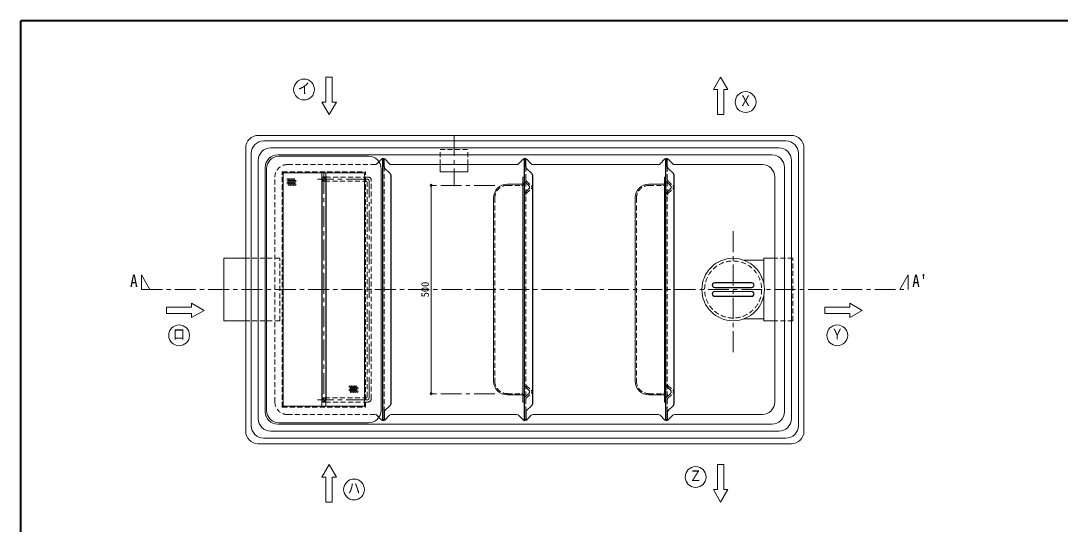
# Model space of a CAD drawing. Units: millimetres at full size, sheet at 1:10; details may follow other scales. Extents: x -2058 to 1992, y -1332 to 1478.
# Drawn here: x -2058 to 437, y 269 to 1478 of the extents above; entities that cross this region are included whole.
import ezdxf
from ezdxf.enums import TextEntityAlignment as Align

# ---------------------------------------------------------------- set-up
doc = ezdxf.new("R2010")
doc.units = ezdxf.units.MM
doc.header["$LTSCALE"] = 10
doc.header["$PDMODE"] = 32
doc.header["$PDSIZE"] = 5
doc.linetypes.add('CHAIN1', pattern=[8, 5, -1, 1, -1])
doc.linetypes.add('DASHED1', pattern=[1.8, 1.2, -0.6])
doc.layers.add('0-0____1', color=7, linetype='Continuous', lineweight=9)
doc.styles.add('ＭＳ ゴシック', font='')
doc.styles.get('ＭＳ ゴシック').set_extended_font_data('MS Gothic')

msp = doc.modelspace()

# ---------------------------------------------------------------- linework, layer by layer
at = {"layer": '0-0____1', "color": 1, "lineweight": 40}
for p in [(-2057.75, -1332.46), (1992.25, 1477.54)]:
    msp.add_line(p, (-2057.75, 1477.54), dxfattribs=at)
at = {"layer": '0-0____1', "color": 4}
for p, q in [((-1325.25, 1282.54), (-1325.25, 1342.54)), ((-1310.25, 1342.54), (-1325.25, 1342.54)), ((-1310.25, 1282.54), (-1310.25, 1342.54)), ((-395.25, 1312.54), (-377.75, 1342.54)), ((-377.75, 1342.54), (-360.25, 1312.54)), ((-385.25, 1312.54), (-395.25, 1312.54)), ((-385.25, 1312.54), (-385.25, 1252.54)), ((-370.25, 1312.54), (-370.25, 1252.54)), ((-360.25, 1312.54), (-370.25, 1312.54)), ((-1335.25, 1282.54), (-1317.75, 1252.54)), ((-1325.25, 1282.54), (-1335.25, 1282.54)), ((-1317.75, 1252.54), (-1300.25, 1282.54)), ((-1300.25, 1282.54), (-1310.25, 1282.54)), ((-370.25, 1252.54), (-385.25, 1252.54)), ((-1474.53, 1189.33), (-220.96, 1189.33)), ((-1504.53, 505.76), (-1504.53, 1159.33)), ((-1440.96, 1155.76), (-254.53, 1155.76)), ((-190.96, 1159.33), (-190.96, 505.76)), ((-1470.96, 539.33), (-1470.96, 1125.76)), ((-224.53, 1125.76), (-224.53, 539.33)), ((-852.75, 1102.54), (-852.75, 562.54)), ((-852.75, 1102.54), (-849.75, 1102.54)), ((-512.75, 1102.54), (-512.75, 562.54)), ((-512.75, 1102.54), (-509.75, 1102.54)), ((-1072.75, 1082.54), (-1072.75, 582.54)), ((-855.75, 1085.54), (-889.75, 1085.54)), ((-515.75, 1085.54), (-549.75, 1085.54)), ((-922.75, 1052.54), (-922.75, 612.54)), ((-582.75, 1052.54), (-582.75, 612.54)), ((-321.08, 902.64), (-274.25, 902.64)), ((-274.25, 908.04), (-274.25, 847.47)), ((-247.75, 908.04), (-274.25, 908.04)), ((-391.5, 849.42), (-304, 849.42)), ((-391.5, 836.92), (-304, 836.92)), ((-391.5, 828.17), (-304, 828.17)), ((-1647.75, 800.04), (-1617.75, 782.54)), ((-1647.75, 790.04), (-1647.75, 800.04)), ((-391.5, 815.67), (-304, 815.67)), ((-274.25, 817.62), (-274.25, 757.04)), ((-67.75, 800.04), (-37.75, 782.54)), ((-67.75, 790.04), (-67.75, 800.04)), ((-1647.75, 790.04), (-1707.75, 790.04)), ((-1707.75, 775.04), (-1707.75, 790.04)), ((-1647.75, 775.04), (-1707.75, 775.04)), ((-1617.75, 782.54), (-1647.75, 765.04)), ((-1647.75, 765.04), (-1647.75, 775.04)), ((-67.75, 790.04), (-127.75, 790.04)), ((-127.75, 775.04), (-127.75, 790.04)), ((-67.75, 775.04), (-127.75, 775.04)), ((-37.75, 782.54), (-67.75, 765.04)), ((-67.75, 765.04), (-67.75, 775.04)), ((-321.08, 762.44), (-274.25, 762.44)), ((-247.75, 757.04), (-274.25, 757.04)), ((-855.75, 579.54), (-889.75, 579.54)), ((-515.75, 579.54), (-549.75, 579.54)), ((-852.75, 562.54), (-849.75, 562.54)), ((-512.75, 562.54), (-509.75, 562.54)), ((-1440.96, 509.33), (-254.53, 509.33)), ((-1474.53, 475.76), (-220.96, 475.76)), ((-1335.25, 382.54), (-1317.75, 412.54)), ((-1317.75, 412.54), (-1300.25, 382.54)), ((-385.25, 412.54), (-370.25, 412.54)), ((-385.25, 352.54), (-385.25, 412.54)), ((-370.25, 352.54), (-370.25, 412.54)), ((-1325.25, 382.54), (-1335.25, 382.54)), ((-1325.25, 382.54), (-1325.25, 322.54)), ((-1310.25, 382.54), (-1310.25, 322.54)), ((-1300.25, 382.54), (-1310.25, 382.54)), ((-395.25, 352.54), (-385.25, 352.54)), ((-377.75, 322.54), (-395.25, 352.54)), ((-360.25, 352.54), (-377.75, 322.54)), ((-370.25, 352.54), (-360.25, 352.54)), ((-1310.25, 322.54), (-1325.25, 322.54))]:
    msp.add_line(p, q, dxfattribs=at)
at = {"layer": '0-0____1', "lineweight": 18}
for p, q in [((-207.75, 1202.54), (-1487.75, 1202.54)), ((-1517.75, 492.54), (-1517.75, 1172.54)), ((-1222.75, 1152.54), (-1437.75, 1152.54)), ((-177.75, 492.54), (-177.75, 1172.54)), ((-1197.88, 1139.34), (-1191.32, 1146.04)), ((-1172.43, 1134.05), (-1184.17, 1146.04)), ((-866.64, 1132.54), (-1168.85, 1132.54)), ((-1051.25, 1132.54), (-1051.25, 1115.32)), ((-984.25, 1132.54), (-984.25, 1115.32)), ((-863.06, 1134.05), (-851.32, 1146.04)), ((-832.43, 1134.05), (-844.17, 1146.04)), ((-526.64, 1132.54), (-828.85, 1132.54)), ((-523.06, 1134.05), (-511.32, 1146.04)), ((-492.43, 1134.05), (-504.17, 1146.04)), ((-277.75, 1132.54), (-488.85, 1132.54)), ((-1467.75, 542.54), (-1467.75, 1122.54)), ((-1427.75, 552.54), (-1427.75, 1112.54)), ((-1427.75, 1112.54), (-1232.75, 1112.54)), ((-1335.25, 1112.54), (-1335.25, 1097.54)), ((-1325.25, 1112.54), (-1325.25, 1097.54)), ((-1192.75, 542.54), (-1192.75, 1122.54)), ((-1051.25, 1115.32), (-984.25, 1115.32)), ((-247.75, 562.54), (-247.75, 1102.54)), ((-1517.75, 908.04), (-1570.08, 908.04)), ((-391.5, 848.79), (-304, 848.79)), ((-391.5, 837.54), (-304, 837.54)), ((-391.5, 827.54), (-304, 827.54)), ((-391.5, 816.29), (-304, 816.29)), ((-1335.25, 552.54), (-1335.25, 567.54)), ((-1325.25, 552.54), (-1325.25, 567.54)), ((-1197.88, 525.75), (-1191.32, 519.05)), ((-1172.43, 531.04), (-1184.17, 519.05)), ((-1168.85, 532.54), (-866.64, 532.54)), ((-863.06, 531.04), (-851.32, 519.05)), ((-832.43, 531.04), (-844.17, 519.05)), ((-828.85, 532.54), (-526.64, 532.54)), ((-523.06, 531.04), (-511.32, 519.05)), ((-492.43, 531.04), (-504.17, 519.05)), ((-488.85, 532.54), (-277.75, 532.54)), ((-1437.75, 512.54), (-1222.75, 512.54)), ((-1487.75, 462.54), (-207.75, 462.54))]:
    msp.add_line(p, q, dxfattribs=at)
at = {"layer": '0-0____1', "color": 4, "linetype": 'CHAIN1'}
for p, q in [((-1017.75, 1203.32), (-1017.75, 1080.32)), ((-1330.25, 1112.54), (-1330.25, 552.54)), ((-1226.5, 1097.54), (-1345.25, 1097.54)), ((-1221.5, 572.54), (-1221.5, 1092.54)), ((-919.75, 1082.54), (-1072.75, 1082.54)), ((-347.75, 682.54), (-347.75, 982.54)), ((-1767.75, 832.54), (72.25, 832.54)), ((-919.75, 582.54), (-1072.75, 582.54)), ((-1226.5, 567.54), (-1345.25, 567.54))]:
    msp.add_line(p, q, dxfattribs=at)
at = {"layer": '0-0____1', "color": 3, "lineweight": 18}
for p, q in [((-237.75, 1172.54), (-1457.75, 1172.54)), ((-1487.75, 522.54), (-1487.75, 1142.54)), ((-207.75, 522.54), (-207.75, 1142.54)), ((-1457.75, 492.54), (-237.75, 492.54))]:
    msp.add_line(p, q, dxfattribs=at)
at = {"layer": '0-0____1', "color": 4, "linetype": 'DASHED1'}
for p, q in [((-984.25, 1132.54), (-984.25, 1168.32)), ((-1206.64, 1132.54), (-1417.75, 1132.54)), ((-1203.06, 1134.05), (-1197.88, 1139.34)), ((-1447.75, 562.54), (-1447.75, 1102.54)), ((-1430.25, 550.04), (-1430.25, 1115.04)), ((-1430.25, 1115.04), (-1230.25, 1115.04)), ((-1429.25, 551.04), (-1429.25, 1114.04)), ((-1429.25, 1114.04), (-1231.25, 1114.04)), ((-1224, 1102.54), (-1322.75, 1102.54)), ((-1231.25, 551.04), (-1231.25, 1114.04)), ((-1230.25, 550.04), (-1230.25, 1115.04)), ((-1327.75, 1092.54), (-1229, 1092.54)), ((-1226.5, 575.04), (-1226.5, 1090.04)), ((-1216.5, 570.04), (-1216.5, 1095.04)), ((-889.75, 1082.54), (-855.75, 1082.54)), ((-847.04, 1090.5), (-838.32, 1081.96)), ((-847.04, 1065.59), (-838.32, 1074.13)), ((-844.24, 1093.36), (-832.25, 1081.62)), ((-844.24, 1062.73), (-832.25, 1074.47)), ((-549.75, 1082.54), (-515.75, 1082.54)), ((-507.04, 1090.5), (-498.32, 1081.96)), ((-507.04, 1065.59), (-498.32, 1074.13)), ((-504.24, 1093.36), (-492.25, 1081.62)), ((-504.24, 1062.73), (-492.25, 1074.47)), ((-919.75, 1052.54), (-919.75, 612.54)), ((-579.75, 1052.54), (-579.75, 612.54)), ((-1436.08, 908.04), (-1517.75, 908.04)), ((-1436.08, 757.04), (-1436.08, 908.04)), ((-204.25, 908.04), (-247.75, 908.04)), ((-204.25, 757.04), (-204.25, 908.04)), ((-1436.08, 757.04), (-1517.75, 757.04)), ((-204.25, 757.04), (-247.75, 757.04)), ((-847.04, 599.5), (-838.32, 590.96)), ((-844.24, 602.36), (-832.25, 590.62)), ((-507.04, 599.5), (-498.32, 590.96)), ((-504.24, 602.36), (-492.25, 590.62)), ((-889.75, 582.54), (-855.75, 582.54)), ((-847.04, 574.59), (-838.32, 583.13)), ((-844.24, 571.73), (-832.25, 583.47)), ((-549.75, 582.54), (-515.75, 582.54)), ((-507.04, 574.59), (-498.32, 583.13)), ((-504.24, 571.73), (-492.25, 583.47)), ((-1430.25, 550.04), (-1230.25, 550.04)), ((-1429.25, 551.04), (-1231.25, 551.04)), ((-1327.75, 572.54), (-1229, 572.54)), ((-1224, 562.54), (-1322.75, 562.54)), ((-1417.75, 532.54), (-1206.64, 532.54)), ((-1203.06, 531.04), (-1197.88, 525.75))]:
    msp.add_line(p, q, dxfattribs=at)
at = {"layer": '0-0____1', "color": 5, "lineweight": 25}
for p, q in [((-1189.75, 1145.54), (-1189.75, 519.54)), ((-1185.75, 1145.54), (-1189.75, 1145.54)), ((-1185.75, 1127.62), (-1185.75, 1145.54)), ((-1184.28, 1124.08), (-1171.21, 1111.01)), ((-845.75, 1145.54), (-849.75, 1145.54)), ((-849.75, 1145.54), (-849.75, 519.54)), ((-845.75, 1127.62), (-845.75, 1145.54)), ((-844.28, 1124.08), (-831.21, 1111.01)), ((-505.75, 1145.54), (-509.75, 1145.54)), ((-509.75, 1145.54), (-509.75, 519.54)), ((-505.75, 1127.62), (-505.75, 1145.54)), ((-504.28, 1124.08), (-491.21, 1111.01)), ((-1169.75, 1107.47), (-1169.75, 557.62)), ((-829.75, 1107.47), (-829.75, 557.62)), ((-489.75, 1107.47), (-489.75, 557.62)), ((-1335.25, 1097.54), (-1335.25, 567.54)), ((-1325.25, 1097.54), (-1325.25, 567.54)), ((-1184.28, 541.01), (-1171.21, 554.08)), ((-844.28, 541.01), (-831.21, 554.08)), ((-504.28, 541.01), (-491.21, 554.08)), ((-1185.75, 537.47), (-1185.75, 519.54)), ((-845.75, 537.47), (-845.75, 519.54)), ((-1185.75, 519.54), (-1189.75, 519.54)), ((-845.75, 519.54), (-849.75, 519.54))]:
    msp.add_line(p, q, dxfattribs=at)
at = {"layer": '0-0____1', "linetype": 'DASHED1', "lineweight": 18}
for p, q in [((-1185.75, 1127.62), (-1185.75, 537.47)), ((-845.75, 1127.62), (-845.75, 537.47)), ((-505.75, 1127.62), (-505.75, 537.47))]:
    msp.add_line(p, q, dxfattribs=at)
at = {"layer": '0-0____1', "color": 4, "linetype": 'DASHED1'}
for points in [[(-1051.25, 1132.54), (-1051.25, 1168.32), (-984.25, 1168.32)], [(-838.32, 1081.96), (-838.03, 1081.59), (-837.56, 1080.96), (-837.13, 1080.32), (-836.77, 1079.69), (-836.5, 1079.05), (-836.34, 1078.41), (-836.32, 1078.04), (-836.34, 1077.68), (-836.5, 1077.04), (-836.77, 1076.4), (-837.13, 1075.77), (-837.56, 1075.13), (-838.03, 1074.5), (-838.32, 1074.13)], [(-498.32, 1081.96), (-498.03, 1081.59), (-497.56, 1080.96), (-497.13, 1080.32), (-496.77, 1079.69), (-496.5, 1079.05), (-496.34, 1078.41), (-496.32, 1078.04), (-496.34, 1077.68), (-496.5, 1077.04), (-496.77, 1076.4), (-497.13, 1075.77), (-497.56, 1075.13), (-498.03, 1074.5), (-498.32, 1074.13)], [(-838.32, 583.13), (-838.03, 583.5), (-837.56, 584.13), (-837.13, 584.77), (-836.77, 585.4), (-836.5, 586.04), (-836.34, 586.68), (-836.32, 587.04), (-836.34, 587.41), (-836.5, 588.05), (-836.77, 588.69), (-837.13, 589.32), (-837.56, 589.96), (-838.03, 590.59), (-838.32, 590.96)], [(-498.32, 583.13), (-498.03, 583.5), (-497.56, 584.13), (-497.13, 584.77), (-496.77, 585.4), (-496.5, 586.04), (-496.34, 586.68), (-496.32, 587.04), (-496.34, 587.41), (-496.5, 588.05), (-496.77, 588.69), (-497.13, 589.32), (-497.56, 589.96), (-498.03, 590.59), (-498.32, 590.96)]]:
    msp.add_lwpolyline(points, dxfattribs=at)
at = {"layer": '0-0____1', "lineweight": 18}
for points in [[(-1427.75, 552.54), (-1232.75, 552.54), (-1232.75, 1112.54)], [(-1517.75, 757.04), (-1570.08, 757.04), (-1570.08, 908.04)]]:
    msp.add_lwpolyline(points, dxfattribs=at)
at = {"layer": '0-0____1', "color": 4, "linetype": 'CHAIN1'}
for points in [[(-1767.75, 832.54), (-1767.75, 867.54), (-1747.75, 832.54)], [(72.25, 832.54), (72.25, 867.54), (52.25, 832.54)]]:
    msp.add_lwpolyline(points, dxfattribs=at)
at = {"layer": '0-0____1', "color": 5, "lineweight": 25}
msp.add_lwpolyline([(-505.75, 537.47), (-505.75, 519.54), (-509.75, 519.54)], dxfattribs=at)
at = {"layer": '0-0____1', "lineweight": 18}
for centre, radius in [((-1377.75, 1312.54), 25), ((-317.75, 1282.54), 25), ((-347.75, 832.54), 75), ((-1677.75, 722.54), 25), ((-97.75, 722.54), 25), ((-437.75, 382.54), 25), ((-1257.75, 352.54), 25)]:
    msp.add_circle(centre, radius, dxfattribs=at)
at = {"layer": '0-0____1', "color": 4}
for centre in [(-1416.78, 1096.44), (-1411.78, 1096.44), (-1406.78, 1096.44), (-1401.78, 1096.44), (-1416.78, 1088.44), (-1414.28, 1092.44), (-1414.28, 1084.44), (-1411.78, 1088.44), (-1409.28, 1092.44), (-1409.28, 1084.44), (-1406.78, 1088.44), (-1404.28, 1092.44), (-1404.28, 1084.44), (-1401.78, 1088.44), (-1399.28, 1092.44), (-1399.28, 1084.44), (-1267.72, 599.51), (-1262.72, 599.51), (-1257.72, 599.51), (-1252.72, 599.51), (-1267.72, 591.51), (-1265.22, 595.51), (-1265.22, 587.51), (-1262.72, 591.51), (-1260.22, 595.51), (-1260.22, 587.51), (-1257.72, 591.51), (-1255.22, 595.51), (-1255.22, 587.51), (-1252.72, 591.51), (-1250.22, 595.51), (-1250.22, 587.51)]:
    msp.add_circle(centre, 2, dxfattribs=at)
at = {"layer": '0-0____1', "color": 4, "linetype": 'DASHED1'}
msp.add_circle((-347.75, 832.54), 68.5, dxfattribs=at)
at = {"layer": '0-0____1', "lineweight": 18}
for centre, radius, start, end in [((-1487.75, 1172.54), 30, 90, 180), ((-207.75, 1172.54), 30, 0, 90), ((-1437.75, 1122.54), 30, 90, 180), ((-1222.75, 1122.54), 30, 0, 90), ((-1187.75, 1142.54), 5, 44.3947, 135.6053), ((-1168.85, 1137.54), 5, 224.3947, 270), ((-866.64, 1137.54), 5, 270, 315.6053), ((-847.75, 1142.54), 5, 44.3947, 135.6053), ((-828.85, 1137.54), 5, 224.3947, 270), ((-526.64, 1137.54), 5, 270, 315.6053), ((-507.75, 1142.54), 5, 44.3947, 135.6053), ((-488.85, 1137.54), 5, 224.3947, 270), ((-277.75, 1102.54), 30, 0, 90), ((-391.5, 843.17), 5.62, 90, 270), ((-304, 843.17), 5.62, 270, 90), ((-391.5, 821.92), 5.62, 90, 270), ((-304, 821.92), 5.62, 270, 90), ((-277.75, 562.54), 30, 270, 0), ((-1437.75, 542.54), 30, 180, 270), ((-1222.75, 542.54), 30, 270, 0), ((-1168.85, 527.54), 5, 90, 135.6053), ((-866.64, 527.54), 5, 44.3947, 90), ((-828.85, 527.54), 5, 90, 135.6053), ((-526.64, 527.54), 5, 44.3947, 90), ((-488.85, 527.54), 5, 90, 135.6053), ((-1187.75, 522.54), 5, 224.3947, 315.6053), ((-847.75, 522.54), 5, 224.3947, 315.6053), ((-507.75, 522.54), 5, 224.3947, 315.6053), ((-1487.75, 492.54), 30, 180, 270), ((-207.75, 492.54), 30, 270, 0)]:
    msp.add_arc(centre, radius, start, end, dxfattribs=at)
at = {"layer": '0-0____1', "color": 4}
for centre, radius, start, end in [((-1474.53, 1159.33), 30, 90, 180), ((-220.96, 1159.33), 30, 0, 90), ((-1440.96, 1125.76), 30, 90, 180), ((-254.53, 1125.76), 30, 0, 90), ((-889.75, 1052.54), 33, 90, 180), ((-855.75, 1088.54), 3, 270, 0), ((-549.75, 1052.54), 33, 90, 180), ((-515.75, 1088.54), 3, 270, 0), ((-391.5, 843.17), 6.25, 90, 270), ((-304, 843.17), 6.25, 270, 90), ((-391.5, 821.92), 6.25, 90, 270), ((-304, 821.92), 6.25, 270, 90), ((-889.75, 612.54), 33, 180, 270), ((-549.75, 612.54), 33, 180, 270), ((-855.75, 576.54), 3, 0, 90), ((-515.75, 576.54), 3, 0, 90), ((-1440.96, 539.33), 30, 180, 270), ((-254.53, 539.33), 30, 270, 0), ((-1474.53, 505.76), 30, 180, 270), ((-220.96, 505.76), 30, 270, 0)]:
    msp.add_arc(centre, radius, start, end, dxfattribs=at)
at = {"layer": '0-0____1', "color": 3, "lineweight": 18}
for centre, start, end in [((-1457.75, 1142.54), 90, 180), ((-237.75, 1142.54), 0, 90), ((-1457.75, 522.54), 180, 270), ((-237.75, 522.54), 270, 0)]:
    msp.add_arc(centre, 30, start, end, dxfattribs=at)
at = {"layer": '0-0____1', "color": 4, "linetype": 'DASHED1'}
for centre, radius, start, end in [((-1417.75, 1102.54), 30, 90, 180), ((-1206.64, 1137.54), 5, 270, 315.6053), ((-1327.75, 1100.04), 7.5, 180, 270), ((-1322.75, 1105.04), 2.5, 180, 270), ((-1224, 1095.04), 7.5, 0, 90), ((-1229, 1090.04), 2.5, 0, 90), ((-889.75, 1052.54), 30, 90, 180), ((-855.75, 1088.54), 6, 270, 0), ((-840.75, 1096.94), 9, 180, 225.6053), ((-840.75, 1096.94), 5, 180, 225.6053), ((-835.75, 1078.04), 5, 314.3947, 45.6053), ((-549.75, 1052.54), 30, 90, 180), ((-515.75, 1088.54), 6, 270, 0), ((-500.75, 1096.94), 9, 180, 225.6053), ((-500.75, 1096.94), 5, 180, 225.6053), ((-495.75, 1078.04), 5, 314.3947, 45.6053), ((-840.75, 1059.15), 9, 134.3947, 180), ((-840.75, 1059.15), 5, 134.3947, 180), ((-500.75, 1059.15), 9, 134.3947, 180), ((-500.75, 1059.15), 5, 134.3947, 180), ((-889.75, 612.54), 30, 180, 270), ((-840.75, 605.94), 9, 180, 225.6053), ((-840.75, 605.94), 5, 180, 225.6053), ((-549.75, 612.54), 30, 180, 270), ((-500.75, 605.94), 9, 180, 225.6053), ((-500.75, 605.94), 5, 180, 225.6053), ((-1229, 575.04), 2.5, 270, 0), ((-855.75, 576.54), 6, 0, 90), ((-840.75, 568.15), 9, 134.3947, 180), ((-835.75, 587.04), 5, 314.3947, 45.6053), ((-515.75, 576.54), 6, 0, 90), ((-500.75, 568.15), 9, 134.3947, 180), ((-495.75, 587.04), 5, 314.3947, 45.6053), ((-1417.75, 562.54), 30, 180, 270), ((-1327.75, 565.04), 7.5, 90, 180), ((-1322.75, 560.04), 2.5, 90, 180), ((-1224, 570.04), 7.5, 270, 0), ((-840.75, 568.15), 5, 134.3947, 180), ((-500.75, 568.15), 5, 134.3947, 180), ((-1206.64, 527.54), 5, 44.3947, 90)]:
    msp.add_arc(centre, radius, start, end, dxfattribs=at)
at = {"layer": '0-0____1', "color": 5, "lineweight": 25}
for centre, start, end in [((-1180.75, 1127.62), 180, 225), ((-840.75, 1127.62), 180, 225), ((-500.75, 1127.62), 180, 225), ((-1330.25, 1097.54), 0, 180), ((-1174.75, 1107.47), 0, 45), ((-834.75, 1107.47), 0, 45), ((-494.75, 1107.47), 0, 45), ((-1330.25, 567.54), 180, 0), ((-1174.75, 557.62), 315, 0), ((-834.75, 557.62), 315, 0), ((-494.75, 557.62), 315, 0), ((-1180.75, 537.47), 135, 180), ((-840.75, 537.47), 135, 180), ((-500.75, 537.47), 135, 180)]:
    msp.add_arc(centre, 5, start, end, dxfattribs=at)
at = {"layer": '0-0____1', "color": 4, "linetype": 'CHAIN1'}
for centre, start, end in [((-1325.25, 1102.54), 180, 270), ((-1226.5, 1092.54), 0, 90), ((-1325.25, 562.54), 90, 180), ((-1226.5, 572.54), 270, 0)]:
    msp.add_arc(centre, 5, start, end, dxfattribs=at)
at = {"layer": '0-0____1', "linetype": 'DASHED1', "lineweight": 18}
for centre, start, end in [((-1330.25, 1097.54), 180, 0), ((-1330.25, 567.54), 0, 180)]:
    msp.add_arc(centre, 5, start, end, dxfattribs=at)
at = {"layer": '0-0____1', "color": 1}
for p in [(-1072.75, 1082.54), (-1072.75, 582.54)]:
    msp.add_point(p, dxfattribs=at)

# ---------------------------------------------------------------- texts
at = {"layer": '0-0____1', "style": 'ＭＳ ゴシック'}
for s, height, width, p in [('イ', 25.66, 0.85, (-1392.75, 1295.04)), ('Ｘ', 25.66, 0.85, (-332.75, 1265.04)), ('A', 29.33, 0.9, (-1795.25, 830.04)), ("A'", 29.33, 0.9, (82.25, 830.04)), ('ロ', 25.66, 0.85, (-1692.75, 705.04)), ('Ｙ', 25.66, 0.85, (-112.75, 705.04)), ('Ｚ', 25.66, 0.85, (-452.75, 365.04)), ('ハ', 25.66, 0.85, (-1272.75, 335.04))]:
    msp.add_text(s, height=height, dxfattribs=dict(at, width=width)).set_placement(p, align=Align.BOTTOM_LEFT)
msp.add_text('500', height=18.33, rotation=90, dxfattribs=at).set_placement((-1072.75, 813.79), align=Align.BOTTOM_LEFT)

doc.saveas('drawing.dxf')
